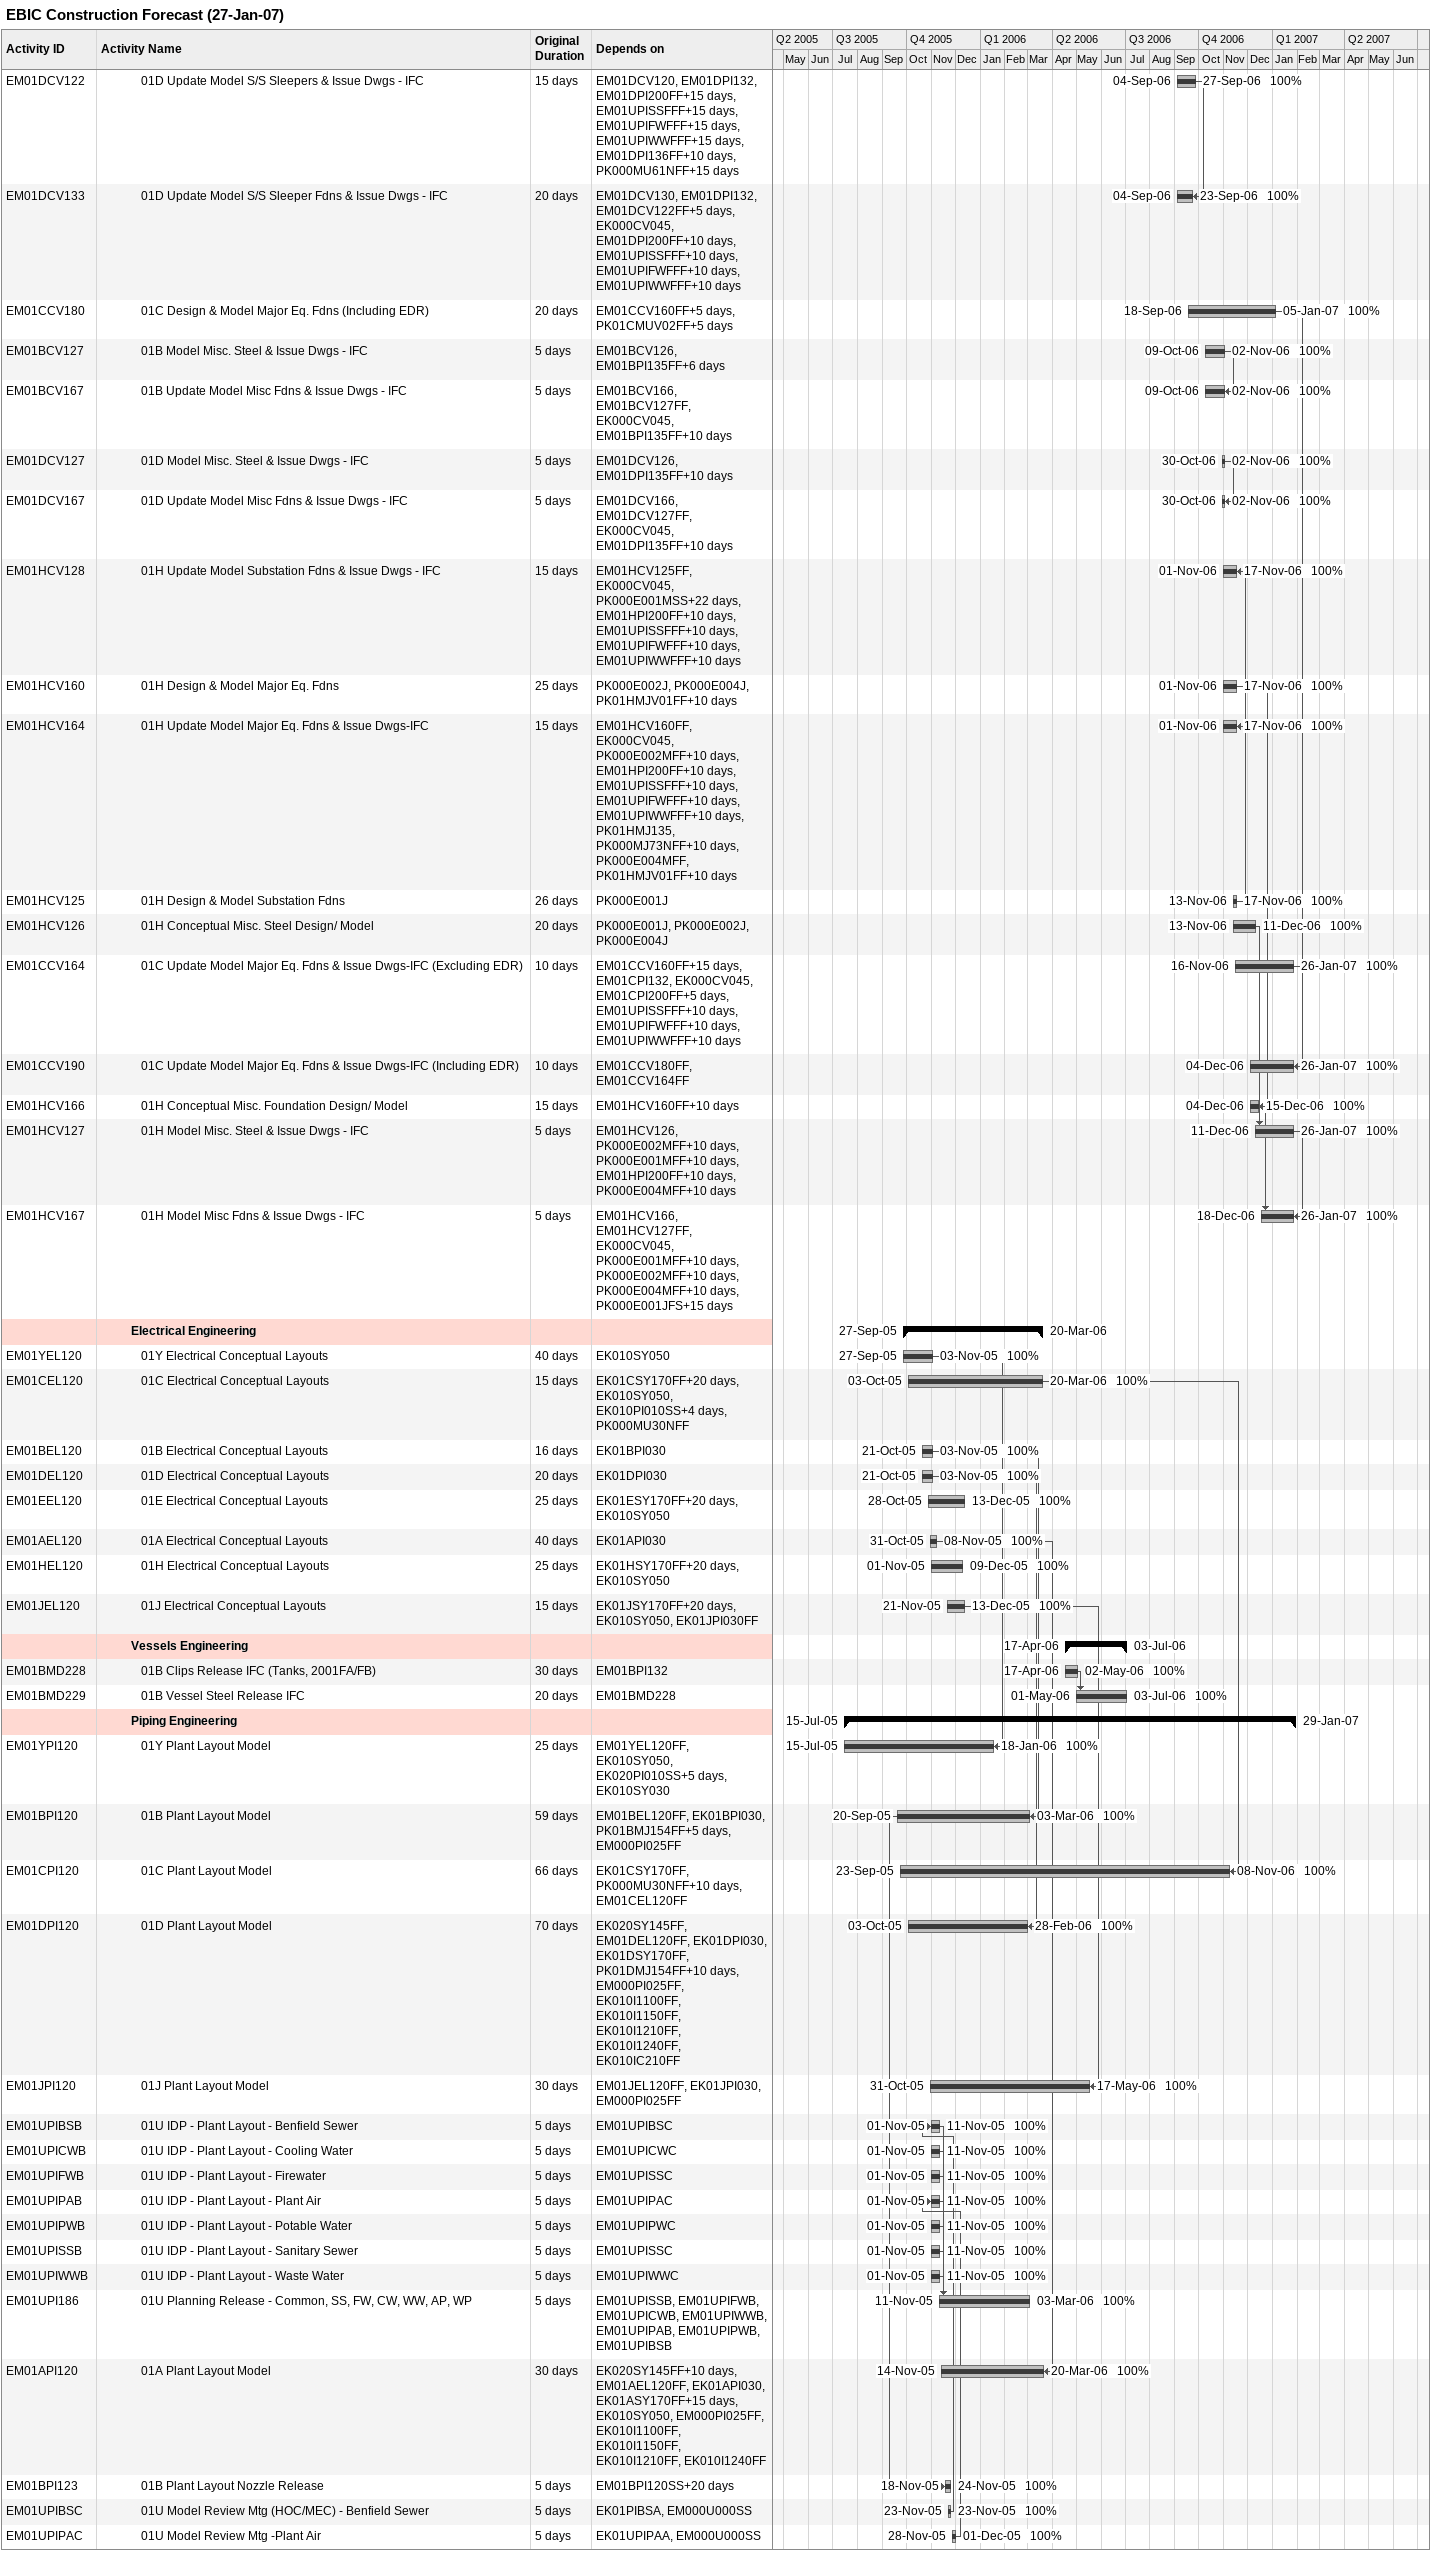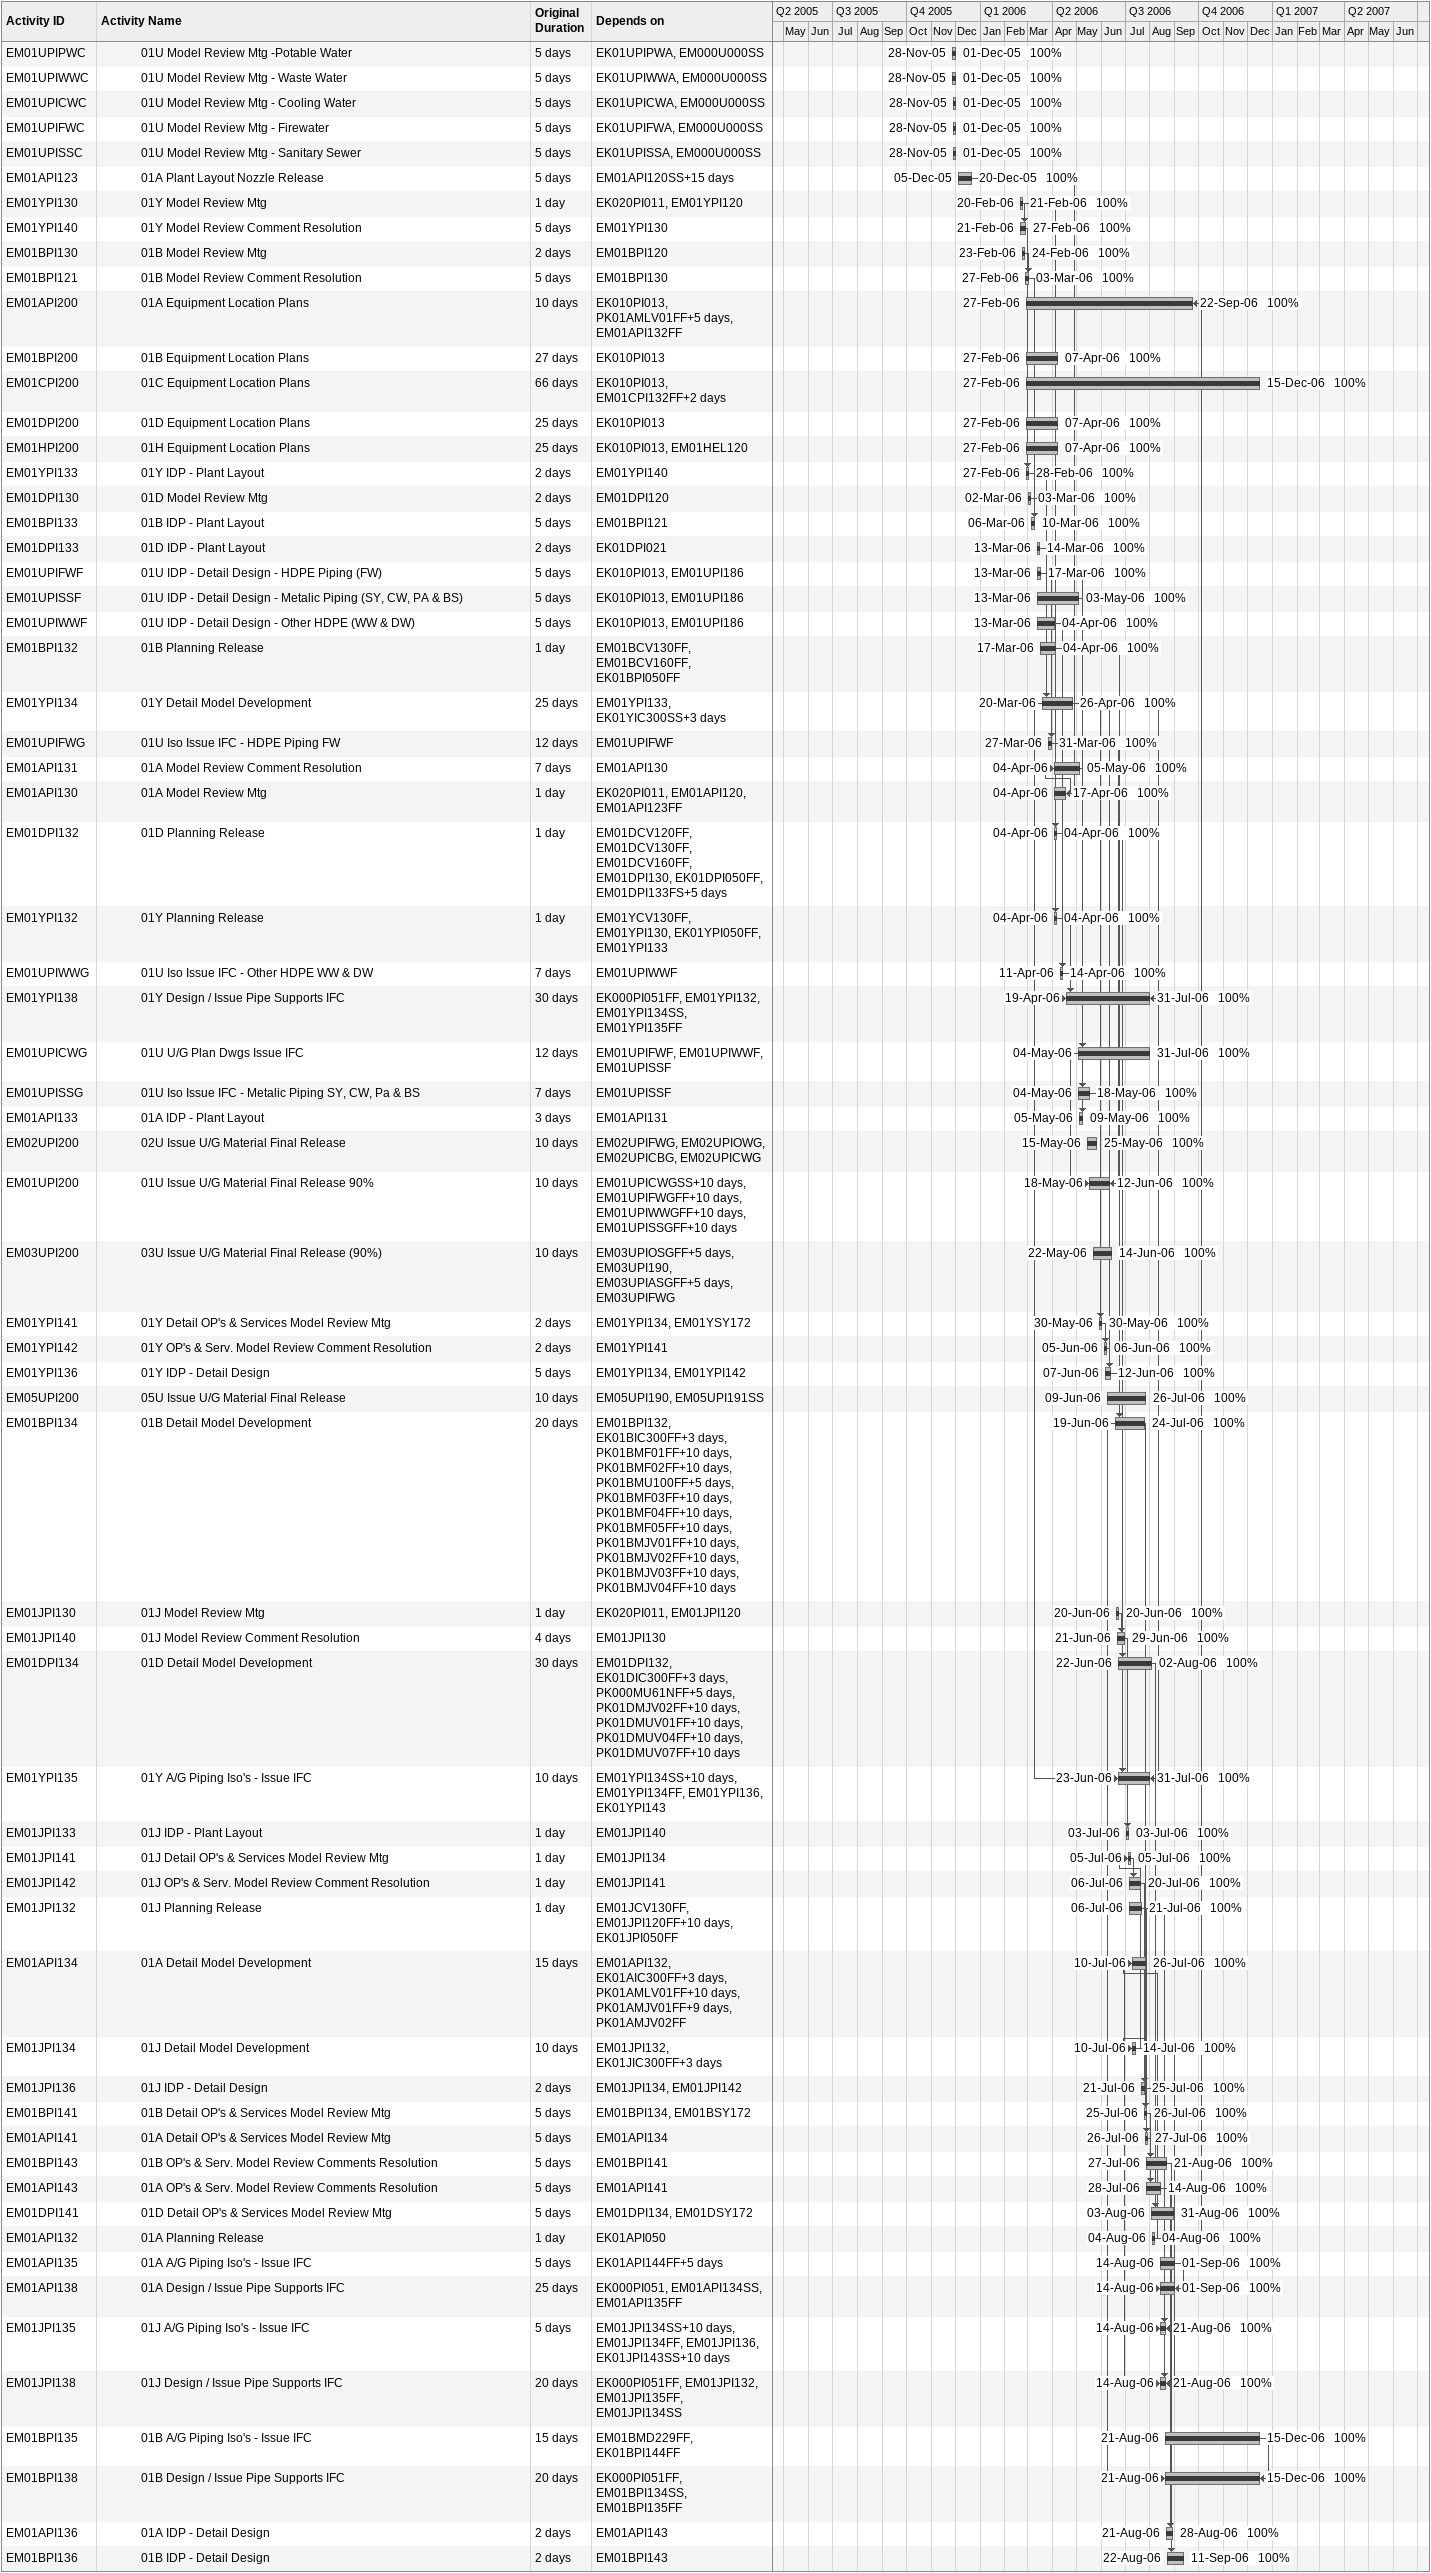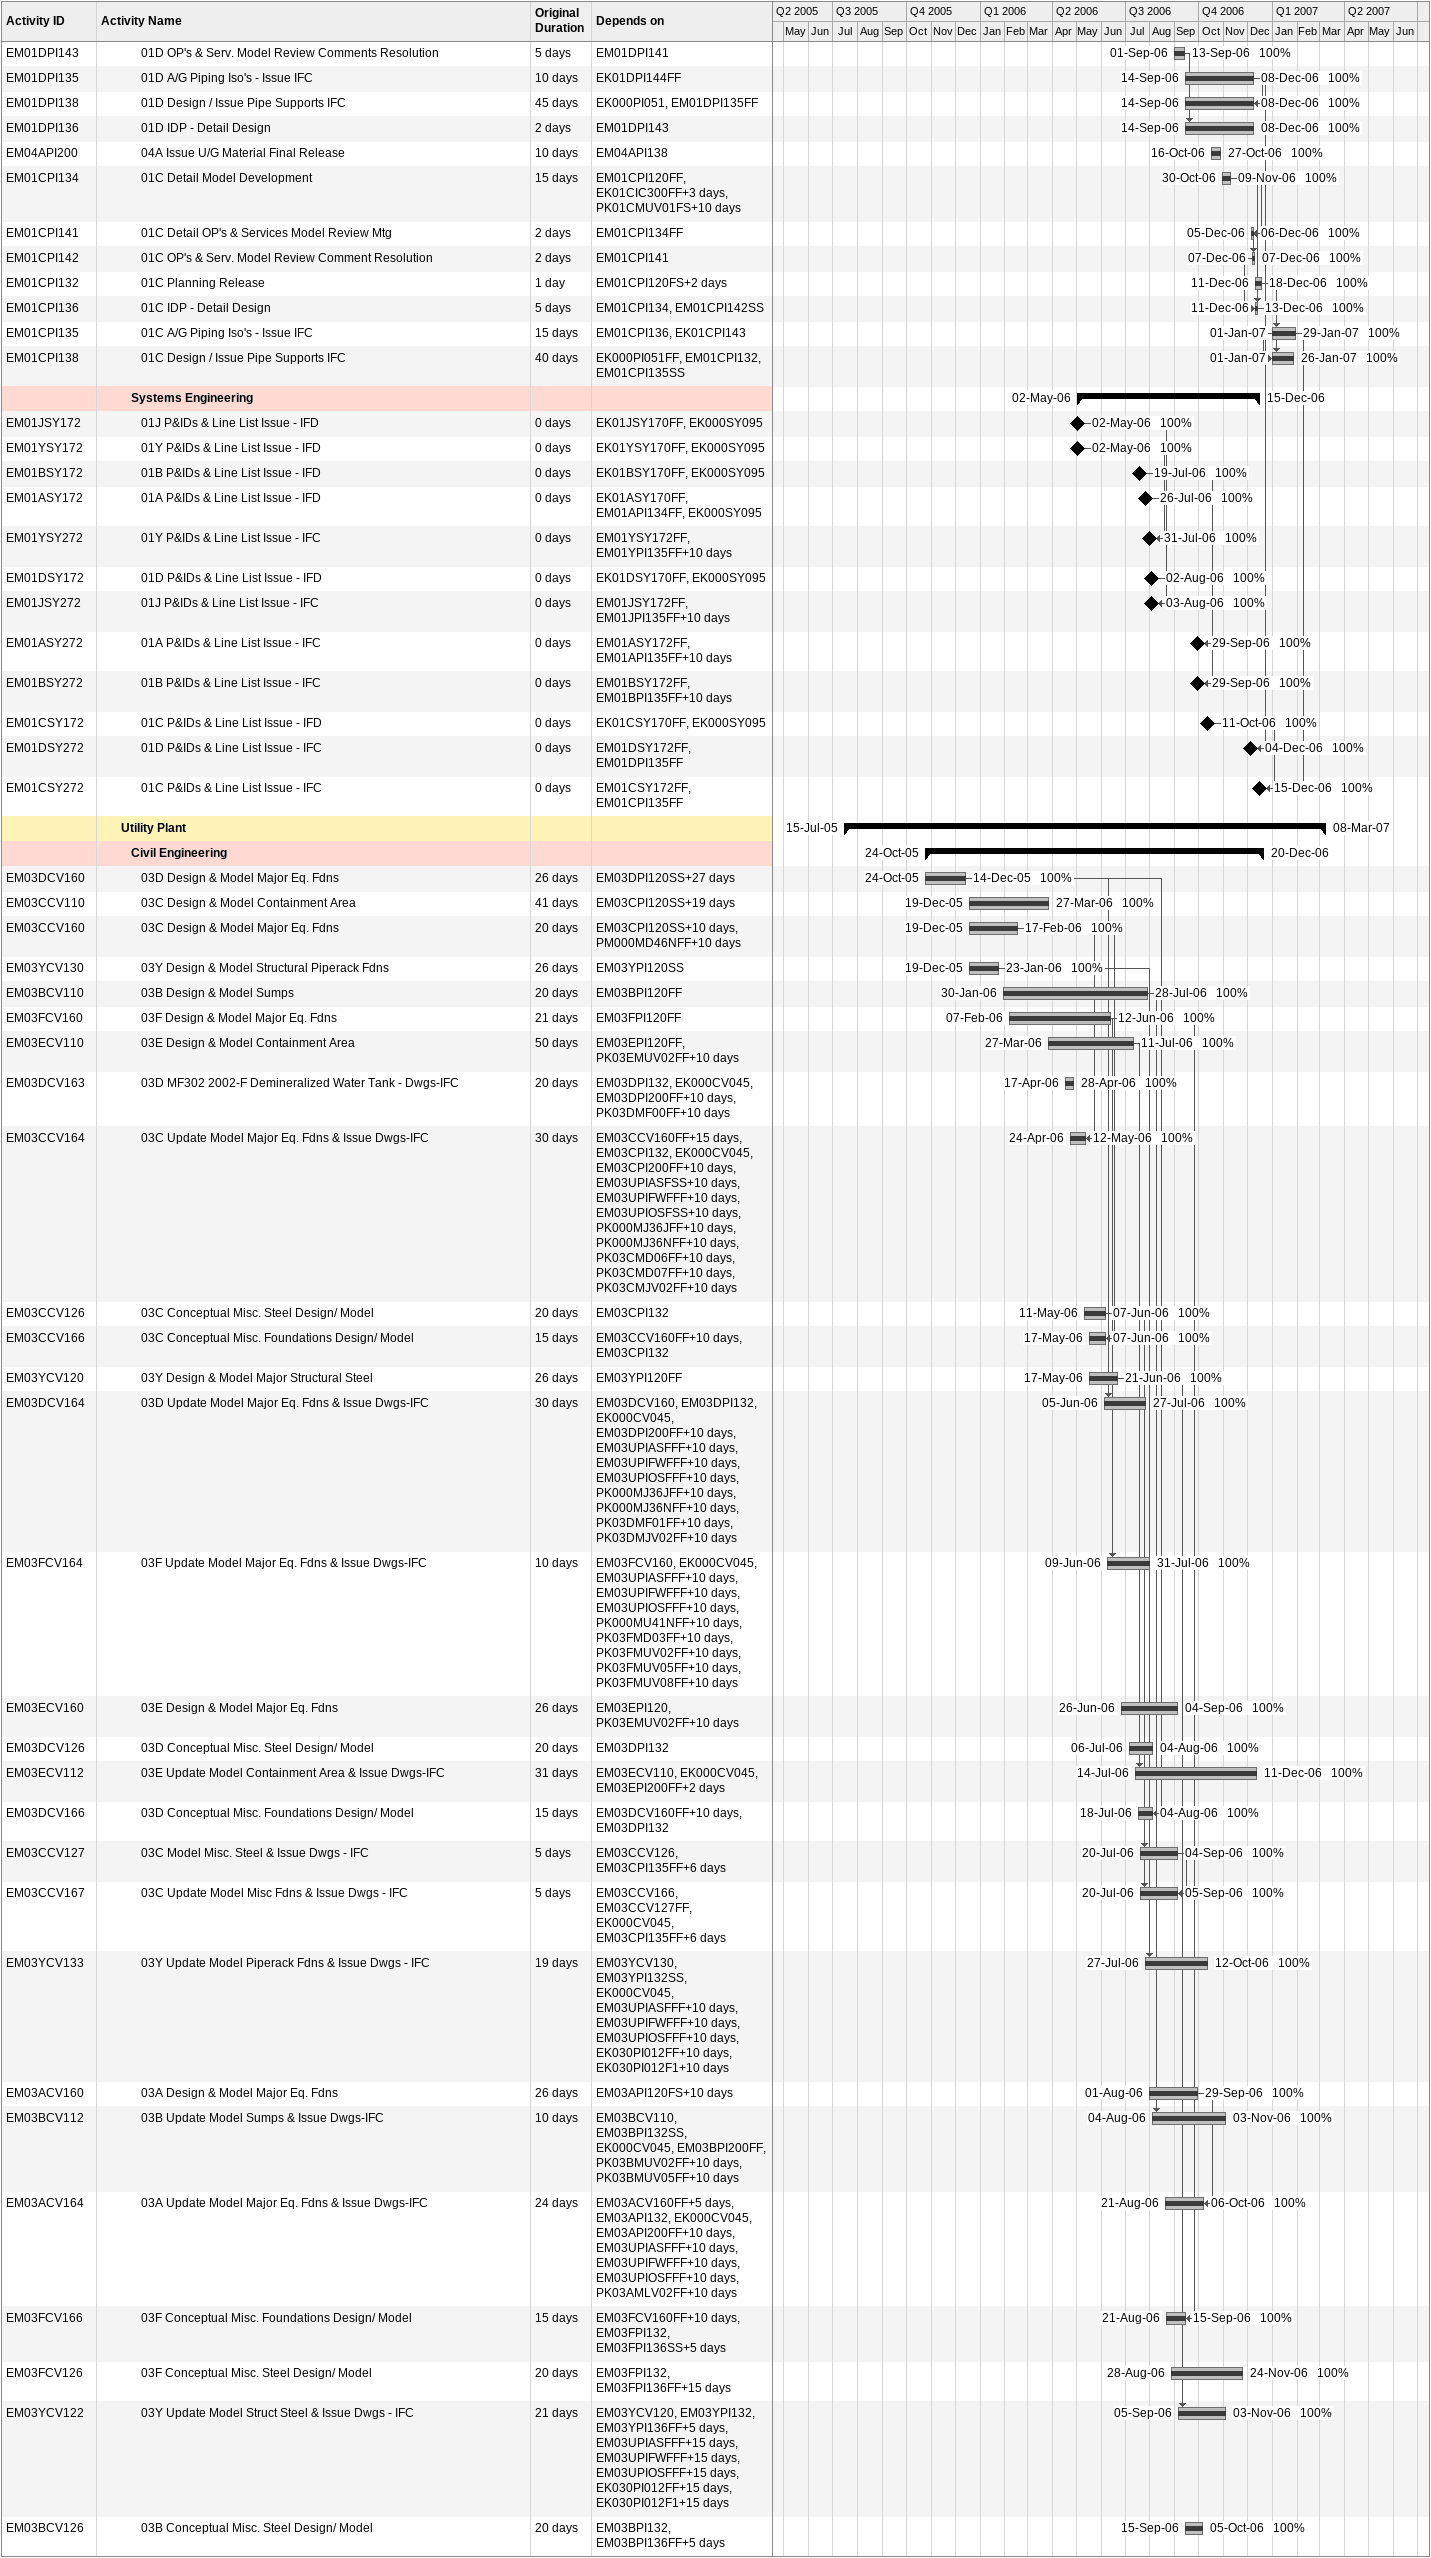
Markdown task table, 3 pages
EBIC Construction Forecast (27-Jan-07)

| ID | Level | Task | Original duration | Start | Finish | Predecessors | % complete |
|---|---|---|---|---|---|---|---|
| EM01DCV122 | 5 | 01D Update Model S/S Sleepers & Issue Dwgs - IFC | 15d | 2006-09-04 | 2006-09-27 | EM01DCV120, EM01DPI132, EM01DPI200FF+15d, EM01UPISSFFF+15d, EM01UPIFWFFF+15d, EM01UPIWWFFF+15d, EM01DPI136FF+10d, PK000MU61NFF+15d | 100 |
| EM01DCV133 | 5 | 01D Update Model S/S Sleeper Fdns & Issue Dwgs - IFC | 20d | 2006-09-04 | 2006-09-23 | EM01DCV130, EM01DPI132, EM01DCV122FF+5d, EK000CV045, EM01DPI200FF+10d, EM01UPISSFFF+10d, EM01UPIFWFFF+10d, EM01UPIWWFFF+10d | 100 |
| EM01CCV180 | 5 | 01C Design & Model Major Eq. Fdns (Including EDR) | 20d | 2006-09-18 | 2007-01-05 | EM01CCV160FF+5d, PK01CMUV02FF+5d | 100 |
| EM01BCV127 | 5 | 01B Model Misc. Steel & Issue Dwgs - IFC | 5d | 2006-10-09 | 2006-11-02 | EM01BCV126, EM01BPI135FF+6d | 100 |
| EM01BCV167 | 5 | 01B Update Model Misc Fdns & Issue Dwgs - IFC | 5d | 2006-10-09 | 2006-11-02 | EM01BCV166, EM01BCV127FF, EK000CV045, EM01BPI135FF+10d | 100 |
| EM01DCV127 | 5 | 01D Model Misc. Steel & Issue Dwgs - IFC | 5d | 2006-10-30 | 2006-11-02 | EM01DCV126, EM01DPI135FF+10d | 100 |
| EM01DCV167 | 5 | 01D Update Model Misc Fdns & Issue Dwgs - IFC | 5d | 2006-10-30 | 2006-11-02 | EM01DCV166, EM01DCV127FF, EK000CV045, EM01DPI135FF+10d | 100 |
| EM01HCV128 | 5 | 01H Update Model Substation Fdns & Issue Dwgs - IFC | 15d | 2006-11-01 | 2006-11-17 | EM01HCV125FF, EK000CV045, PK000E001MSS+22d, EM01HPI200FF+10d, EM01UPISSFFF+10d, EM01UPIFWFFF+10d, EM01UPIWWFFF+10d | 100 |
| EM01HCV160 | 5 | 01H Design & Model Major Eq. Fdns | 25d | 2006-11-01 | 2006-11-17 | PK000E002J, PK000E004J, PK01HMJV01FF+10d | 100 |
| EM01HCV164 | 5 | 01H Update Model Major Eq. Fdns & Issue Dwgs-IFC | 15d | 2006-11-01 | 2006-11-17 | EM01HCV160FF, EK000CV045, PK000E002MFF+10d, EM01HPI200FF+10d, EM01UPISSFFF+10d, EM01UPIFWFFF+10d, EM01UPIWWFFF+10d, PK01HMJ135, PK000MJ73NFF+10d, PK000E004MFF, PK01HMJV01FF+10d | 100 |
| EM01HCV125 | 5 | 01H Design & Model Substation Fdns | 26d | 2006-11-13 | 2006-11-17 | PK000E001J | 100 |
| EM01HCV126 | 5 | 01H Conceptual Misc. Steel Design/ Model | 20d | 2006-11-13 | 2006-12-11 | PK000E001J, PK000E002J, PK000E004J | 100 |
| EM01CCV164 | 5 | 01C Update Model Major Eq. Fdns & Issue Dwgs-IFC (Excluding EDR) | 10d | 2006-11-16 | 2007-01-26 | EM01CCV160FF+15d, EM01CPI132, EK000CV045, EM01CPI200FF+5d, EM01UPISSFFF+10d, EM01UPIFWFFF+10d, EM01UPIWWFFF+10d | 100 |
| EM01CCV190 | 5 | 01C Update Model Major Eq. Fdns & Issue Dwgs-IFC (Including EDR) | 10d | 2006-12-04 | 2007-01-26 | EM01CCV180FF, EM01CCV164FF | 100 |
| EM01HCV166 | 5 | 01H Conceptual Misc. Foundation Design/ Model | 15d | 2006-12-04 | 2006-12-15 | EM01HCV160FF+10d | 100 |
| EM01HCV127 | 5 | 01H Model Misc. Steel & Issue Dwgs - IFC | 5d | 2006-12-11 | 2007-01-26 | EM01HCV126, PK000E002MFF+10d, PK000E001MFF+10d, EM01HPI200FF+10d, PK000E004MFF+10d | 100 |
| EM01HCV167 | 5 | 01H Model Misc Fdns & Issue Dwgs - IFC | 5d | 2006-12-18 | 2007-01-26 | EM01HCV166, EM01HCV127FF, EK000CV045, PK000E001MFF+10d, PK000E002MFF+10d, PK000E004MFF+10d, PK000E001JFS+15d | 100 |
|  | 4 | **Electrical Engineering** |  | 2005-09-27 | 2006-03-20 |  |  |
| EM01YEL120 | 5 | 01Y Electrical Conceptual Layouts | 40d | 2005-09-27 | 2005-11-03 | EK010SY050 | 100 |
| EM01CEL120 | 5 | 01C Electrical Conceptual Layouts | 15d | 2005-10-03 | 2006-03-20 | EK01CSY170FF+20d, EK010SY050, EK010PI010SS+4d, PK000MU30NFF | 100 |
| EM01BEL120 | 5 | 01B Electrical Conceptual Layouts | 16d | 2005-10-21 | 2005-11-03 | EK01BPI030 | 100 |
| EM01DEL120 | 5 | 01D Electrical Conceptual Layouts | 20d | 2005-10-21 | 2005-11-03 | EK01DPI030 | 100 |
| EM01EEL120 | 5 | 01E Electrical Conceptual Layouts | 25d | 2005-10-28 | 2005-12-13 | EK01ESY170FF+20d, EK010SY050 | 100 |
| EM01AEL120 | 5 | 01A Electrical Conceptual Layouts | 40d | 2005-10-31 | 2005-11-08 | EK01API030 | 100 |
| EM01HEL120 | 5 | 01H Electrical Conceptual Layouts | 25d | 2005-11-01 | 2005-12-09 | EK01HSY170FF+20d, EK010SY050 | 100 |
| EM01JEL120 | 5 | 01J Electrical Conceptual Layouts | 15d | 2005-11-21 | 2005-12-13 | EK01JSY170FF+20d, EK010SY050, EK01JPI030FF | 100 |
|  | 4 | **Vessels Engineering** |  | 2006-04-17 | 2006-07-03 |  |  |
| EM01BMD228 | 5 | 01B Clips Release IFC (Tanks, 2001FA/FB) | 30d | 2006-04-17 | 2006-05-02 | EM01BPI132 | 100 |
| EM01BMD229 | 5 | 01B Vessel Steel Release IFC | 20d | 2006-05-01 | 2006-07-03 | EM01BMD228 | 100 |
|  | 4 | **Piping Engineering** |  | 2005-07-15 | 2007-01-29 |  |  |
| EM01YPI120 | 5 | 01Y Plant Layout Model | 25d | 2005-07-15 | 2006-01-18 | EM01YEL120FF, EK010SY050, EK020PI010SS+5d, EK010SY030 | 100 |
| EM01BPI120 | 5 | 01B Plant Layout Model | 59d | 2005-09-20 | 2006-03-03 | EM01BEL120FF, EK01BPI030, PK01BMJ154FF+5d, EM000PI025FF | 100 |
| EM01CPI120 | 5 | 01C Plant Layout Model | 66d | 2005-09-23 | 2006-11-08 | EK01CSY170FF, PK000MU30NFF+10d, EM01CEL120FF | 100 |
| EM01DPI120 | 5 | 01D Plant Layout Model | 70d | 2005-10-03 | 2006-02-28 | EK020SY145FF, EM01DEL120FF, EK01DPI030, EK01DSY170FF, PK01DMJ154FF+10d, EM000PI025FF, EK010I1100FF, EK010I1150FF, EK010I1210FF, EK010I1240FF, EK010IC210FF | 100 |
| EM01JPI120 | 5 | 01J Plant Layout Model | 30d | 2005-10-31 | 2006-05-17 | EM01JEL120FF, EK01JPI030, EM000PI025FF | 100 |
| EM01UPIBSB | 5 | 01U IDP - Plant Layout - Benfield Sewer | 5d | 2005-11-01 | 2005-11-11 | EM01UPIBSC | 100 |
| EM01UPICWB | 5 | 01U IDP - Plant Layout - Cooling Water | 5d | 2005-11-01 | 2005-11-11 | EM01UPICWC | 100 |
| EM01UPIFWB | 5 | 01U IDP - Plant Layout - Firewater | 5d | 2005-11-01 | 2005-11-11 | EM01UPISSC | 100 |
| EM01UPIPAB | 5 | 01U IDP - Plant Layout - Plant Air | 5d | 2005-11-01 | 2005-11-11 | EM01UPIPAC | 100 |
| EM01UPIPWB | 5 | 01U IDP - Plant Layout - Potable Water | 5d | 2005-11-01 | 2005-11-11 | EM01UPIPWC | 100 |
| EM01UPISSB | 5 | 01U IDP - Plant Layout - Sanitary Sewer | 5d | 2005-11-01 | 2005-11-11 | EM01UPISSC | 100 |
| EM01UPIWWB | 5 | 01U IDP - Plant Layout - Waste Water | 5d | 2005-11-01 | 2005-11-11 | EM01UPIWWC | 100 |
| EM01UPI186 | 5 | 01U Planning Release - Common, SS, FW, CW, WW, AP, WP | 5d | 2005-11-11 | 2006-03-03 | EM01UPISSB, EM01UPIFWB, EM01UPICWB, EM01UPIWWB, EM01UPIPAB, EM01UPIPWB, EM01UPIBSB | 100 |
| EM01API120 | 5 | 01A Plant Layout Model | 30d | 2005-11-14 | 2006-03-20 | EK020SY145FF+10d, EM01AEL120FF, EK01API030, EK01ASY170FF+15d, EK010SY050, EM000PI025FF, EK010I1100FF, EK010I1150FF, EK010I1210FF, EK010I1240FF | 100 |
| EM01BPI123 | 5 | 01B Plant Layout Nozzle Release | 5d | 2005-11-18 | 2005-11-24 | EM01BPI120SS+20d | 100 |
| EM01UPIBSC | 5 | 01U Model Review Mtg (HOC/MEC) - Benfield Sewer | 5d | 2005-11-23 | 2005-11-23 | EK01PIBSA, EM000U000SS | 100 |
| EM01UPIPAC | 5 | 01U Model Review Mtg -Plant Air | 5d | 2005-11-28 | 2005-12-01 | EK01UPIPAA, EM000U000SS | 100 |
| EM01UPIPWC | 5 | 01U Model Review Mtg -Potable Water | 5d | 2005-11-28 | 2005-12-01 | EK01UPIPWA, EM000U000SS | 100 |
| EM01UPIWWC | 5 | 01U Model Review Mtg - Waste Water | 5d | 2005-11-28 | 2005-12-01 | EK01UPIWWA, EM000U000SS | 100 |
| EM01UPICWC | 5 | 01U Model Review Mtg - Cooling Water | 5d | 2005-11-28 | 2005-12-01 | EK01UPICWA, EM000U000SS | 100 |
| EM01UPIFWC | 5 | 01U Model Review Mtg - Firewater | 5d | 2005-11-28 | 2005-12-01 | EK01UPIFWA, EM000U000SS | 100 |
| EM01UPISSC | 5 | 01U Model Review Mtg - Sanitary Sewer | 5d | 2005-11-28 | 2005-12-01 | EK01UPISSA, EM000U000SS | 100 |
| EM01API123 | 5 | 01A Plant Layout Nozzle Release | 5d | 2005-12-05 | 2005-12-20 | EM01API120SS+15d | 100 |
| EM01YPI130 | 5 | 01Y Model Review Mtg | 1d | 2006-02-20 | 2006-02-21 | EK020PI011, EM01YPI120 | 100 |
| EM01YPI140 | 5 | 01Y Model Review Comment Resolution | 5d | 2006-02-21 | 2006-02-27 | EM01YPI130 | 100 |
| EM01BPI130 | 5 | 01B Model Review Mtg | 2d | 2006-02-23 | 2006-02-24 | EM01BPI120 | 100 |
| EM01BPI121 | 5 | 01B Model Review Comment Resolution | 5d | 2006-02-27 | 2006-03-03 | EM01BPI130 | 100 |
| EM01API200 | 5 | 01A Equipment Location Plans | 10d | 2006-02-27 | 2006-09-22 | EK010PI013, PK01AMLV01FF+5d, EM01API132FF | 100 |
| EM01BPI200 | 5 | 01B Equipment Location Plans | 27d | 2006-02-27 | 2006-04-07 | EK010PI013 | 100 |
| EM01CPI200 | 5 | 01C Equipment Location Plans | 66d | 2006-02-27 | 2006-12-15 | EK010PI013, EM01CPI132FF+2d | 100 |
| EM01DPI200 | 5 | 01D Equipment Location Plans | 25d | 2006-02-27 | 2006-04-07 | EK010PI013 | 100 |
| EM01HPI200 | 5 | 01H Equipment Location Plans | 25d | 2006-02-27 | 2006-04-07 | EK010PI013, EM01HEL120 | 100 |
| EM01YPI133 | 5 | 01Y IDP - Plant Layout | 2d | 2006-02-27 | 2006-02-28 | EM01YPI140 | 100 |
| EM01DPI130 | 5 | 01D Model Review Mtg | 2d | 2006-03-02 | 2006-03-03 | EM01DPI120 | 100 |
| EM01BPI133 | 5 | 01B IDP - Plant Layout | 5d | 2006-03-06 | 2006-03-10 | EM01BPI121 | 100 |
| EM01DPI133 | 5 | 01D IDP - Plant Layout | 2d | 2006-03-13 | 2006-03-14 | EK01DPI021 | 100 |
| EM01UPIFWF | 5 | 01U IDP - Detail Design - HDPE Piping (FW) | 5d | 2006-03-13 | 2006-03-17 | EK010PI013, EM01UPI186 | 100 |
| EM01UPISSF | 5 | 01U IDP - Detail Design - Metalic Piping (SY, CW, PA & BS) | 5d | 2006-03-13 | 2006-05-03 | EK010PI013, EM01UPI186 | 100 |
| EM01UPIWWF | 5 | 01U IDP - Detail Design - Other HDPE (WW & DW) | 5d | 2006-03-13 | 2006-04-04 | EK010PI013, EM01UPI186 | 100 |
| EM01BPI132 | 5 | 01B Planning Release | 1d | 2006-03-17 | 2006-04-04 | EM01BCV130FF, EM01BCV160FF, EK01BPI050FF | 100 |
| EM01YPI134 | 5 | 01Y Detail Model Development | 25d | 2006-03-20 | 2006-04-26 | EM01YPI133, EK01YIC300SS+3d | 100 |
| EM01UPIFWG | 5 | 01U Iso Issue IFC - HDPE Piping FW | 12d | 2006-03-27 | 2006-03-31 | EM01UPIFWF | 100 |
| EM01API131 | 5 | 01A Model Review Comment Resolution | 7d | 2006-04-04 | 2006-05-05 | EM01API130 | 100 |
| EM01API130 | 5 | 01A Model Review Mtg | 1d | 2006-04-04 | 2006-04-17 | EK020PI011, EM01API120, EM01API123FF | 100 |
| EM01DPI132 | 5 | 01D Planning Release | 1d | 2006-04-04 | 2006-04-04 | EM01DCV120FF, EM01DCV130FF, EM01DCV160FF, EM01DPI130, EK01DPI050FF, EM01DPI133FS+5d | 100 |
| EM01YPI132 | 5 | 01Y Planning Release | 1d | 2006-04-04 | 2006-04-04 | EM01YCV130FF, EM01YPI130, EK01YPI050FF, EM01YPI133 | 100 |
| EM01UPIWWG | 5 | 01U Iso Issue IFC - Other HDPE WW & DW | 7d | 2006-04-11 | 2006-04-14 | EM01UPIWWF | 100 |
| EM01YPI138 | 5 | 01Y Design / Issue Pipe Supports IFC | 30d | 2006-04-19 | 2006-07-31 | EK000PI051FF, EM01YPI132, EM01YPI134SS, EM01YPI135FF | 100 |
| EM01UPICWG | 5 | 01U U/G Plan Dwgs Issue IFC | 12d | 2006-05-04 | 2006-07-31 | EM01UPIFWF, EM01UPIWWF, EM01UPISSF | 100 |
| EM01UPISSG | 5 | 01U Iso Issue IFC - Metalic Piping SY, CW, Pa & BS | 7d | 2006-05-04 | 2006-05-18 | EM01UPISSF | 100 |
| EM01API133 | 5 | 01A IDP - Plant Layout | 3d | 2006-05-05 | 2006-05-09 | EM01API131 | 100 |
| EM02UPI200 | 5 | 02U Issue U/G Material Final Release | 10d | 2006-05-15 | 2006-05-25 | EM02UPIFWG, EM02UPIOWG, EM02UPICBG, EM02UPICWG | 100 |
| EM01UPI200 | 5 | 01U Issue U/G Material Final Release 90% | 10d | 2006-05-18 | 2006-06-12 | EM01UPICWGSS+10d, EM01UPIFWGFF+10d, EM01UPIWWGFF+10d, EM01UPISSGFF+10d | 100 |
| EM03UPI200 | 5 | 03U Issue U/G Material Final Release (90%) | 10d | 2006-05-22 | 2006-06-14 | EM03UPIOSGFF+5d, EM03UPI190, EM03UPIASGFF+5d, EM03UPIFWG | 100 |
| EM01YPI141 | 5 | 01Y Detail OP's & Services Model Review Mtg | 2d | 2006-05-30 | 2006-05-30 | EM01YPI134, EM01YSY172 | 100 |
| EM01YPI142 | 5 | 01Y OP's & Serv. Model Review Comment Resolution | 2d | 2006-06-05 | 2006-06-06 | EM01YPI141 | 100 |
| EM01YPI136 | 5 | 01Y IDP - Detail Design | 5d | 2006-06-07 | 2006-06-12 | EM01YPI134, EM01YPI142 | 100 |
| EM05UPI200 | 5 | 05U Issue U/G Material Final Release | 10d | 2006-06-09 | 2006-07-26 | EM05UPI190, EM05UPI191SS | 100 |
| EM01BPI134 | 5 | 01B Detail Model Development | 20d | 2006-06-19 | 2006-07-24 | EM01BPI132, EK01BIC300FF+3d, PK01BMF01FF+10d, PK01BMF02FF+10d, PK01BMU100FF+5d, PK01BMF03FF+10d, PK01BMF04FF+10d, PK01BMF05FF+10d, PK01BMJV01FF+10d, PK01BMJV02FF+10d, PK01BMJV03FF+10d, PK01BMJV04FF+10d | 100 |
| EM01JPI130 | 5 | 01J Model Review Mtg | 1d | 2006-06-20 | 2006-06-20 | EK020PI011, EM01JPI120 | 100 |
| EM01JPI140 | 5 | 01J Model Review Comment Resolution | 4d | 2006-06-21 | 2006-06-29 | EM01JPI130 | 100 |
| EM01DPI134 | 5 | 01D Detail Model Development | 30d | 2006-06-22 | 2006-08-02 | EM01DPI132, EK01DIC300FF+3d, PK000MU61NFF+5d, PK01DMJV02FF+10d, PK01DMUV01FF+10d, PK01DMUV04FF+10d, PK01DMUV07FF+10d | 100 |
| EM01YPI135 | 5 | 01Y A/G Piping Iso's - Issue IFC | 10d | 2006-06-23 | 2006-07-31 | EM01YPI134SS+10d, EM01YPI134FF, EM01YPI136, EK01YPI143 | 100 |
| EM01JPI133 | 5 | 01J IDP - Plant Layout | 1d | 2006-07-03 | 2006-07-03 | EM01JPI140 | 100 |
| EM01JPI141 | 5 | 01J Detail OP's & Services Model Review Mtg | 1d | 2006-07-05 | 2006-07-05 | EM01JPI134 | 100 |
| EM01JPI142 | 5 | 01J OP's & Serv. Model Review Comment Resolution | 1d | 2006-07-06 | 2006-07-20 | EM01JPI141 | 100 |
| EM01JPI132 | 5 | 01J Planning Release | 1d | 2006-07-06 | 2006-07-21 | EM01JCV130FF, EM01JPI120FF+10d, EK01JPI050FF | 100 |
| EM01API134 | 5 | 01A Detail Model Development | 15d | 2006-07-10 | 2006-07-26 | EM01API132, EK01AIC300FF+3d, PK01AMLV01FF+10d, PK01AMJV01FF+9d, PK01AMJV02FF | 100 |
| EM01JPI134 | 5 | 01J Detail Model Development | 10d | 2006-07-10 | 2006-07-14 | EM01JPI132, EK01JIC300FF+3d | 100 |
| EM01JPI136 | 5 | 01J IDP - Detail Design | 2d | 2006-07-21 | 2006-07-25 | EM01JPI134, EM01JPI142 | 100 |
| EM01BPI141 | 5 | 01B Detail OP's & Services Model Review Mtg | 5d | 2006-07-25 | 2006-07-26 | EM01BPI134, EM01BSY172 | 100 |
| EM01API141 | 5 | 01A Detail OP's & Services Model Review Mtg | 5d | 2006-07-26 | 2006-07-27 | EM01API134 | 100 |
| EM01BPI143 | 5 | 01B OP's & Serv. Model Review Comments Resolution | 5d | 2006-07-27 | 2006-08-21 | EM01BPI141 | 100 |
| EM01API143 | 5 | 01A OP's & Serv. Model Review Comments Resolution | 5d | 2006-07-28 | 2006-08-14 | EM01API141 | 100 |
| EM01DPI141 | 5 | 01D Detail OP's & Services Model Review Mtg | 5d | 2006-08-03 | 2006-08-31 | EM01DPI134, EM01DSY172 | 100 |
| EM01API132 | 5 | 01A Planning Release | 1d | 2006-08-04 | 2006-08-04 | EK01API050 | 100 |
| EM01API135 | 5 | 01A A/G Piping Iso's - Issue IFC | 5d | 2006-08-14 | 2006-09-01 | EK01API144FF+5d | 100 |
| EM01API138 | 5 | 01A Design / Issue Pipe Supports IFC | 25d | 2006-08-14 | 2006-09-01 | EK000PI051, EM01API134SS, EM01API135FF | 100 |
| EM01JPI135 | 5 | 01J A/G Piping Iso's - Issue IFC | 5d | 2006-08-14 | 2006-08-21 | EM01JPI134SS+10d, EM01JPI134FF, EM01JPI136, EK01JPI143SS+10d | 100 |
| EM01JPI138 | 5 | 01J Design / Issue Pipe Supports IFC | 20d | 2006-08-14 | 2006-08-21 | EK000PI051FF, EM01JPI132, EM01JPI135FF, EM01JPI134SS | 100 |
| EM01BPI135 | 5 | 01B A/G Piping Iso's - Issue IFC | 15d | 2006-08-21 | 2006-12-15 | EM01BMD229FF, EK01BPI144FF | 100 |
| EM01BPI138 | 5 | 01B Design / Issue Pipe Supports IFC | 20d | 2006-08-21 | 2006-12-15 | EK000PI051FF, EM01BPI134SS, EM01BPI135FF | 100 |
| EM01API136 | 5 | 01A IDP - Detail Design | 2d | 2006-08-21 | 2006-08-28 | EM01API143 | 100 |
| EM01BPI136 | 5 | 01B IDP - Detail Design | 2d | 2006-08-22 | 2006-09-11 | EM01BPI143 | 100 |
| EM01DPI143 | 5 | 01D OP's & Serv. Model Review Comments Resolution | 5d | 2006-09-01 | 2006-09-13 | EM01DPI141 | 100 |
| EM01DPI135 | 5 | 01D A/G Piping Iso's - Issue IFC | 10d | 2006-09-14 | 2006-12-08 | EK01DPI144FF | 100 |
| EM01DPI138 | 5 | 01D Design / Issue Pipe Supports IFC | 45d | 2006-09-14 | 2006-12-08 | EK000PI051, EM01DPI135FF | 100 |
| EM01DPI136 | 5 | 01D IDP - Detail Design | 2d | 2006-09-14 | 2006-12-08 | EM01DPI143 | 100 |
| EM04API200 | 5 | 04A Issue U/G Material Final Release | 10d | 2006-10-16 | 2006-10-27 | EM04API138 | 100 |
| EM01CPI134 | 5 | 01C Detail Model Development | 15d | 2006-10-30 | 2006-11-09 | EM01CPI120FF, EK01CIC300FF+3d, PK01CMUV01FS+10d | 100 |
| EM01CPI141 | 5 | 01C Detail OP's & Services Model Review Mtg | 2d | 2006-12-05 | 2006-12-06 | EM01CPI134FF | 100 |
| EM01CPI142 | 5 | 01C OP's & Serv. Model Review Comment Resolution | 2d | 2006-12-07 | 2006-12-07 | EM01CPI141 | 100 |
| EM01CPI132 | 5 | 01C Planning Release | 1d | 2006-12-11 | 2006-12-18 | EM01CPI120FS+2d | 100 |
| EM01CPI136 | 5 | 01C IDP - Detail Design | 5d | 2006-12-11 | 2006-12-13 | EM01CPI134, EM01CPI142SS | 100 |
| EM01CPI135 | 5 | 01C A/G Piping Iso's - Issue IFC | 15d | 2007-01-01 | 2007-01-29 | EM01CPI136, EK01CPI143 | 100 |
| EM01CPI138 | 5 | 01C Design / Issue Pipe Supports IFC | 40d | 2007-01-01 | 2007-01-26 | EK000PI051FF, EM01CPI132, EM01CPI135SS | 100 |
|  | 4 | **Systems Engineering** |  | 2006-05-02 | 2006-12-15 |  |  |
| EM01JSY172 | 5 | 01J P&IDs & Line List Issue - IFD | 0d | 2006-05-02 | 2006-05-02 | EK01JSY170FF, EK000SY095 | 100 |
| EM01YSY172 | 5 | 01Y P&IDs & Line List Issue - IFD | 0d | 2006-05-02 | 2006-05-02 | EK01YSY170FF, EK000SY095 | 100 |
| EM01BSY172 | 5 | 01B P&IDs & Line List Issue - IFD | 0d | 2006-07-19 | 2006-07-19 | EK01BSY170FF, EK000SY095 | 100 |
| EM01ASY172 | 5 | 01A P&IDs & Line List Issue - IFD | 0d | 2006-07-26 | 2006-07-26 | EK01ASY170FF, EM01API134FF, EK000SY095 | 100 |
| EM01YSY272 | 5 | 01Y P&IDs & Line List Issue - IFC | 0d | 2006-07-31 | 2006-07-31 | EM01YSY172FF, EM01YPI135FF+10d | 100 |
| EM01DSY172 | 5 | 01D P&IDs & Line List Issue - IFD | 0d | 2006-08-02 | 2006-08-02 | EK01DSY170FF, EK000SY095 | 100 |
| EM01JSY272 | 5 | 01J P&IDs & Line List Issue - IFC | 0d | 2006-08-03 | 2006-08-03 | EM01JSY172FF, EM01JPI135FF+10d | 100 |
| EM01ASY272 | 5 | 01A P&IDs & Line List Issue - IFC | 0d | 2006-09-29 | 2006-09-29 | EM01ASY172FF, EM01API135FF+10d | 100 |
| EM01BSY272 | 5 | 01B P&IDs & Line List Issue - IFC | 0d | 2006-09-29 | 2006-09-29 | EM01BSY172FF, EM01BPI135FF+10d | 100 |
| EM01CSY172 | 5 | 01C P&IDs & Line List Issue - IFD | 0d | 2006-10-11 | 2006-10-11 | EK01CSY170FF, EK000SY095 | 100 |
| EM01DSY272 | 5 | 01D P&IDs & Line List Issue - IFC | 0d | 2006-12-04 | 2006-12-04 | EM01DSY172FF, EM01DPI135FF | 100 |
| EM01CSY272 | 5 | 01C P&IDs & Line List Issue - IFC | 0d | 2006-12-15 | 2006-12-15 | EM01CSY172FF, EM01CPI135FF | 100 |
|  | 3 | **Utility Plant** |  | 2005-07-15 | 2007-03-08 |  |  |
|  | 4 | **Civil Engineering** |  | 2005-10-24 | 2006-12-20 |  |  |
| EM03DCV160 | 5 | 03D Design & Model Major Eq. Fdns | 26d | 2005-10-24 | 2005-12-14 | EM03DPI120SS+27d | 100 |
| EM03CCV110 | 5 | 03C Design & Model Containment Area | 41d | 2005-12-19 | 2006-03-27 | EM03CPI120SS+19d | 100 |
| EM03CCV160 | 5 | 03C Design & Model Major Eq. Fdns | 20d | 2005-12-19 | 2006-02-17 | EM03CPI120SS+10d, PM000MD46NFF+10d | 100 |
| EM03YCV130 | 5 | 03Y Design & Model Structural Piperack Fdns | 26d | 2005-12-19 | 2006-01-23 | EM03YPI120SS | 100 |
| EM03BCV110 | 5 | 03B Design & Model Sumps | 20d | 2006-01-30 | 2006-07-28 | EM03BPI120FF | 100 |
| EM03FCV160 | 5 | 03F Design & Model Major Eq. Fdns | 21d | 2006-02-07 | 2006-06-12 | EM03FPI120FF | 100 |
| EM03ECV110 | 5 | 03E Design & Model Containment Area | 50d | 2006-03-27 | 2006-07-11 | EM03EPI120FF, PK03EMUV02FF+10d | 100 |
| EM03DCV163 | 5 | 03D MF302 2002-F Demineralized Water Tank - Dwgs-IFC | 20d | 2006-04-17 | 2006-04-28 | EM03DPI132, EK000CV045, EM03DPI200FF+10d, PK03DMF00FF+10d | 100 |
| EM03CCV164 | 5 | 03C Update Model Major Eq. Fdns & Issue Dwgs-IFC | 30d | 2006-04-24 | 2006-05-12 | EM03CCV160FF+15d, EM03CPI132, EK000CV045, EM03CPI200FF+10d, EM03UPIASFSS+10d, EM03UPIFWFFF+10d, EM03UPIOSFSS+10d, PK000MJ36JFF+10d, PK000MJ36NFF+10d, PK03CMD06FF+10d, PK03CMD07FF+10d, PK03CMJV02FF+10d | 100 |
| EM03CCV126 | 5 | 03C Conceptual Misc. Steel Design/ Model | 20d | 2006-05-11 | 2006-06-07 | EM03CPI132 | 100 |
| EM03CCV166 | 5 | 03C Conceptual Misc. Foundations Design/ Model | 15d | 2006-05-17 | 2006-06-07 | EM03CCV160FF+10d, EM03CPI132 | 100 |
| EM03YCV120 | 5 | 03Y Design & Model Major Structural Steel | 26d | 2006-05-17 | 2006-06-21 | EM03YPI120FF | 100 |
| EM03DCV164 | 5 | 03D Update Model Major Eq. Fdns & Issue Dwgs-IFC | 30d | 2006-06-05 | 2006-07-27 | EM03DCV160, EM03DPI132, EK000CV045, EM03DPI200FF+10d, EM03UPIASFFF+10d, EM03UPIFWFFF+10d, EM03UPIOSFFF+10d, PK000MJ36JFF+10d, PK000MJ36NFF+10d, PK03DMF01FF+10d, PK03DMJV02FF+10d | 100 |
| EM03FCV164 | 5 | 03F Update Model Major Eq. Fdns & Issue Dwgs-IFC | 10d | 2006-06-09 | 2006-07-31 | EM03FCV160, EK000CV045, EM03UPIASFFF+10d, EM03UPIFWFFF+10d, EM03UPIOSFFF+10d, PK000MU41NFF+10d, PK03FMD03FF+10d, PK03FMUV02FF+10d, PK03FMUV05FF+10d, PK03FMUV08FF+10d | 100 |
| EM03ECV160 | 5 | 03E Design & Model Major Eq. Fdns | 26d | 2006-06-26 | 2006-09-04 | EM03EPI120, PK03EMUV02FF+10d | 100 |
| EM03DCV126 | 5 | 03D Conceptual Misc. Steel Design/ Model | 20d | 2006-07-06 | 2006-08-04 | EM03DPI132 | 100 |
| EM03ECV112 | 5 | 03E Update Model Containment Area & Issue Dwgs-IFC | 31d | 2006-07-14 | 2006-12-11 | EM03ECV110, EK000CV045, EM03EPI200FF+2d | 100 |
| EM03DCV166 | 5 | 03D Conceptual Misc. Foundations Design/ Model | 15d | 2006-07-18 | 2006-08-04 | EM03DCV160FF+10d, EM03DPI132 | 100 |
| EM03CCV127 | 5 | 03C Model Misc. Steel & Issue Dwgs - IFC | 5d | 2006-07-20 | 2006-09-04 | EM03CCV126, EM03CPI135FF+6d | 100 |
| EM03CCV167 | 5 | 03C Update Model Misc Fdns & Issue Dwgs - IFC | 5d | 2006-07-20 | 2006-09-05 | EM03CCV166, EM03CCV127FF, EK000CV045, EM03CPI135FF+6d | 100 |
| EM03YCV133 | 5 | 03Y Update Model Piperack Fdns & Issue Dwgs - IFC | 19d | 2006-07-27 | 2006-10-12 | EM03YCV130, EM03YPI132SS, EK000CV045, EM03UPIASFFF+10d, EM03UPIFWFFF+10d, EM03UPIOSFFF+10d, EK030PI012FF+10d, EK030PI012F1+10d | 100 |
| EM03ACV160 | 5 | 03A Design & Model Major Eq. Fdns | 26d | 2006-08-01 | 2006-09-29 | EM03API120FS+10d | 100 |
| EM03BCV112 | 5 | 03B Update Model Sumps & Issue Dwgs-IFC | 10d | 2006-08-04 | 2006-11-03 | EM03BCV110, EM03BPI132SS, EK000CV045, EM03BPI200FF, PK03BMUV02FF+10d, PK03BMUV05FF+10d | 100 |
| EM03ACV164 | 5 | 03A Update Model Major Eq. Fdns & Issue Dwgs-IFC | 24d | 2006-08-21 | 2006-10-06 | EM03ACV160FF+5d, EM03API132, EK000CV045, EM03API200FF+10d, EM03UPIASFFF+10d, EM03UPIFWFFF+10d, EM03UPIOSFFF+10d, PK03AMLV02FF+10d | 100 |
| EM03FCV166 | 5 | 03F Conceptual Misc. Foundations Design/ Model | 15d | 2006-08-21 | 2006-09-15 | EM03FCV160FF+10d, EM03FPI132, EM03FPI136SS+5d | 100 |
| EM03FCV126 | 5 | 03F Conceptual Misc. Steel Design/ Model | 20d | 2006-08-28 | 2006-11-24 | EM03FPI132, EM03FPI136FF+15d | 100 |
| EM03YCV122 | 5 | 03Y Update Model Struct Steel & Issue Dwgs - IFC | 21d | 2006-09-05 | 2006-11-03 | EM03YCV120, EM03YPI132, EM03YPI136FF+5d, EM03UPIASFFF+15d, EM03UPIFWFFF+15d, EM03UPIOSFFF+15d, EK030PI012FF+15d, EK030PI012F1+15d | 100 |
| EM03BCV126 | 5 | 03B Conceptual Misc. Steel Design/ Model | 20d | 2006-09-15 | 2006-10-05 | EM03BPI132, EM03BPI136FF+5d | 100 |
